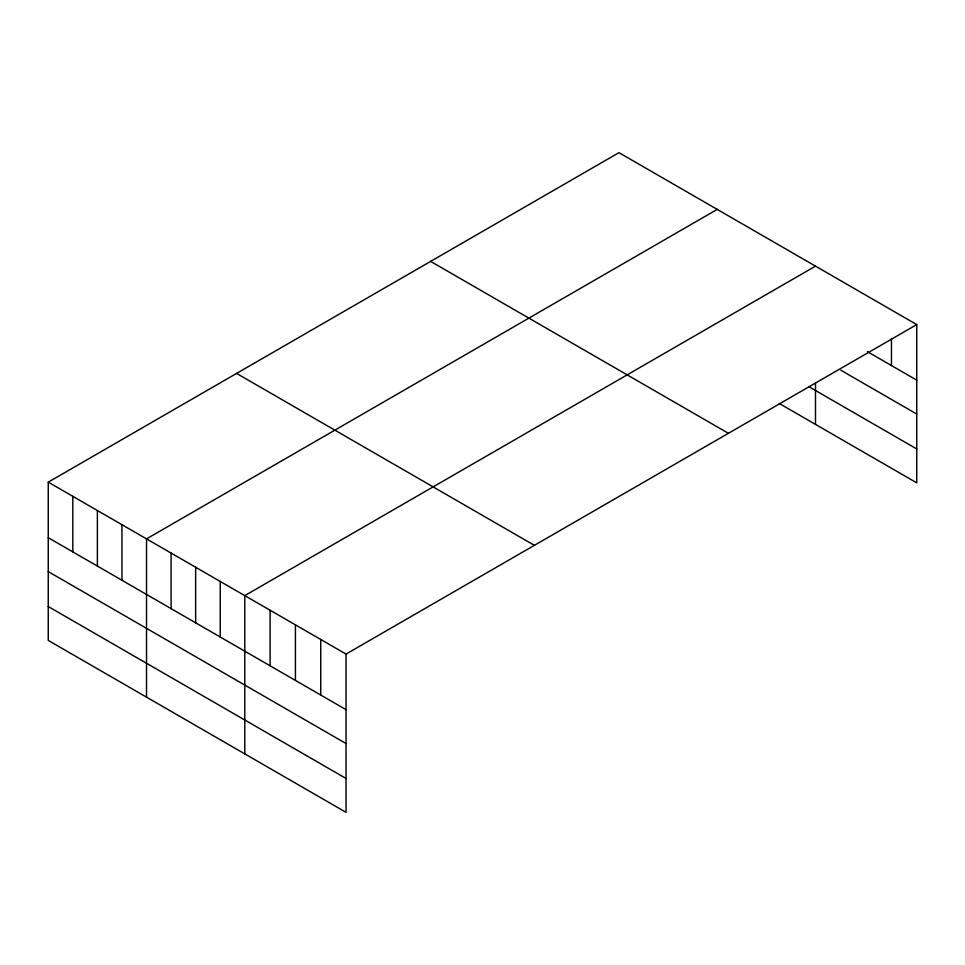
<?xml version="1.0" encoding="UTF-8"?>
<svg xmlns="http://www.w3.org/2000/svg" width="965" height="965" viewBox="0 0 965 965"><rect width="100%" height="100%" fill="white"/><g stroke="black" fill="none" stroke-linecap="round" stroke-linejoin="round"><path stroke-width="1.45" d="M48.25 482.15L346.037 654.077L346.037 812.337L48.25 640.41L48.25 482.15L618.963 152.663L916.75 324.59L916.75 482.85L779.298 403.491M717.224 209.393L146.523 538.892L146.523 697.152M815.497 266.135L244.796 595.622L244.796 753.882M346.037 654.077L916.75 324.59M867.39 351.658L916.75 380.15M840.817 370.198L916.75 414.045M809.032 386.772L916.75 448.954M430.619 261.394L728.418 433.321M236.582 373.419L534.381 545.346M48.25 537.71L346.037 709.649M48.25 571.606L346.037 743.533M48.25 606.527L346.037 778.453M891.443 338.51L891.443 365.542M815.497 383.226L815.497 424.395M320.73 639.469L320.73 695.029M295.423 624.85L295.423 680.422M270.103 610.242L270.103 665.802M220.225 581.437L220.225 637.009M195.654 567.251L195.654 622.823M171.095 553.078L171.095 608.638M121.952 524.707L121.952 580.267M97.381 510.521L97.381 566.081M72.821 496.336L72.821 551.896"/></g></svg>
